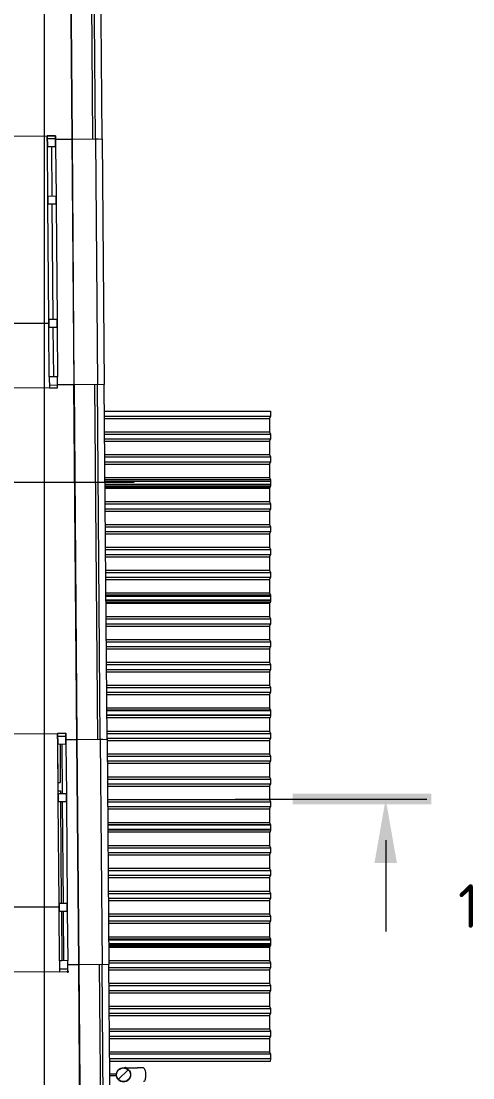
# Model space of a CAD drawing. Header units: millimetres. Extents: x -546 to 1681, y -650 to 1730.
# Drawn here: x 855.5 to 888.4, y 373.9 to 451 of the extents above; entities that cross this region are included whole.
import ezdxf

# ---------------------------------------------------------------- set-up
doc = ezdxf.new("R2010")
doc.units = ezdxf.units.MM

msp = doc.modelspace()

# ---------------------------------------------------------------- hatches: boundary and pattern name
h = msp.add_hatch(color=7)
h.dxf.hatch_style = 2
h.paths.add_polyline_path([(875.281, 394.633), (885.412, 394.633), (885.412, 393.835), (875.281, 393.835)])
h = msp.add_hatch(color=7)
h.dxf.hatch_style = 2
h.paths.add_polyline_path([(882.903, 389.554), (881.255, 389.554), (882.079, 394.229)])
h = msp.add_hatch(color=7)
h.dxf.hatch_style = 2
h.paths.add_polyline_path([(858.777, 381.621), (858.804, 381.558), (858.867, 381.531), (858.931, 381.558), (858.957, 381.621), (858.957, 381.631), (858.931, 381.695), (858.867, 381.721), (858.804, 381.695), (858.777, 381.631)])
h = msp.add_hatch(color=7)
h.dxf.hatch_style = 2
h.paths.add_polyline_path([(863.061, 374.687), (862.998, 374.661), (862.971, 374.597), (862.998, 374.534), (863.061, 374.507), (863.074, 374.507), (863.138, 374.534), (863.164, 374.597), (863.138, 374.661), (863.074, 374.687)])

# ---------------------------------------------------------------- linework, layer by layer
at = {"color": 7, "lineweight": 0}
for points in [[(857.173, 197.821), (857.173, 730.152)], [(857.173, 207.047), (857.173, 730.152)], [(859.175, 442.424), (858.986, 465.81)], [(858.993, 465.81), (859.182, 442.424)], [(860.493, 465.822), (860.682, 442.436)], [(860.882, 442.438), (860.693, 465.823)], [(861.382, 442.442), (861.193, 465.827)], [(854.081, 442.633), (857.373, 442.66)], [(857.373, 442.66), (857.973, 442.665)], [(857.973, 442.665), (857.373, 442.66)], [(857.38, 441.86), (857.373, 442.66)], [(857.373, 442.66), (857.38, 441.86)], [(857.375, 442.46), (857.975, 442.465)], [(857.973, 442.665), (857.98, 441.865)], [(857.98, 441.865), (857.973, 442.665)], [(857.975, 442.415), (859.175, 442.424)], [(859.175, 442.424), (859.32, 424.475)], [(859.182, 442.424), (861.382, 442.442)], [(859.328, 424.475), (859.182, 442.424)], [(860.882, 442.436), (861.082, 442.438)], [(860.882, 442.436), (861.028, 424.489)], [(861.382, 442.442), (861.528, 424.493)], [(857.98, 441.865), (857.38, 441.86)], [(857.409, 438.26), (857.38, 441.86)], [(857.68, 441.862), (857.709, 438.262)], [(857.98, 441.865), (858.009, 438.265)], [(857.409, 438.26), (858.009, 438.265)], [(858.009, 438.265), (858.014, 437.665)], [(858.014, 437.665), (858.009, 438.265)], [(857.414, 437.66), (857.409, 438.26)], [(857.409, 438.26), (857.414, 437.66)], [(858.014, 437.665), (857.414, 437.66)], [(857.482, 429.26), (857.414, 437.66)], [(857.714, 437.662), (857.782, 429.263)], [(858.014, 437.665), (858.082, 429.265)], [(857.482, 429.26), (858.082, 429.265)], [(857.487, 428.66), (857.482, 429.26)], [(857.482, 429.26), (857.487, 428.66)], [(858.082, 429.265), (858.086, 428.665)], [(858.086, 428.665), (858.082, 429.265)], [(858.086, 428.665), (857.487, 428.66)], [(857.516, 425.06), (857.487, 428.66)], [(857.786, 428.663), (857.816, 425.063)], [(858.086, 428.665), (858.116, 425.065)], [(858.116, 425.065), (857.516, 425.06)], [(857.516, 425.06), (857.522, 424.26)], [(857.516, 425.06), (857.522, 424.26)], [(857.52, 424.46), (858.12, 424.465)], [(858.122, 424.265), (858.116, 425.065)], [(858.122, 424.265), (858.116, 425.065)], [(859.32, 424.475), (858.12, 424.465)], [(859.53, 398.587), (859.32, 424.475)], [(861.528, 424.493), (859.328, 424.475)], [(859.328, 424.475), (859.537, 398.587)], [(860.828, 424.487), (861.037, 398.599)], [(861.237, 398.6), (861.028, 424.489)], [(861.737, 398.604), (861.528, 424.493)], [(857.522, 424.26), (854.222, 424.234)], [(857.522, 424.26), (858.122, 424.265)], [(857.522, 424.26), (858.122, 424.265)], [(861.543, 422.547), (873.675, 422.547)], [(861.546, 422.197), (873.675, 422.197)], [(873.675, 422.197), (873.591, 422.027)], [(873.675, 422.547), (873.675, 422.197)], [(861.547, 422.027), (873.591, 422.027)], [(873.591, 422.027), (873.591, 421.05)], [(861.555, 421.05), (873.591, 421.05)], [(861.557, 420.88), (873.675, 420.88)], [(861.56, 420.53), (873.675, 420.53)], [(873.591, 421.05), (873.675, 420.88)], [(873.675, 420.53), (873.591, 420.36)], [(873.675, 420.88), (873.675, 420.53)], [(861.561, 420.36), (873.591, 420.36)], [(873.591, 420.36), (873.591, 419.383)], [(861.569, 419.383), (873.591, 419.383)], [(861.57, 419.213), (873.675, 419.213)], [(873.591, 419.383), (873.675, 419.213)], [(873.675, 419.213), (873.675, 418.863)], [(861.573, 418.863), (873.675, 418.863)], [(861.574, 418.693), (873.591, 418.693)], [(873.675, 418.863), (873.591, 418.693)], [(873.591, 418.693), (873.591, 417.716)], [(861.582, 417.716), (873.591, 417.716)], [(873.675, 417.546), (861.584, 417.546)], [(861.585, 417.445), (873.675, 417.445)], [(873.591, 417.716), (873.675, 417.546)], [(873.675, 417.546), (873.675, 417.196)], [(873.675, 417.445), (873.675, 417.095)], [(187.211, 417.371), (863.726, 417.371)], [(873.675, 417.196), (861.587, 417.196)], [(861.587, 417.095), (873.675, 417.095)], [(873.64, 416.996), (861.588, 416.996)], [(861.589, 416.925), (873.591, 416.925)], [(873.626, 416.996), (873.591, 416.925)], [(873.591, 416.925), (873.591, 415.948)], [(873.648, 417.04), (873.64, 416.996)], [(873.675, 417.095), (873.648, 417.04)], [(861.597, 415.948), (873.591, 415.948)], [(873.591, 415.948), (873.675, 415.778)], [(861.598, 415.778), (873.675, 415.778)], [(861.601, 415.428), (873.675, 415.428)], [(861.602, 415.258), (873.591, 415.258)], [(873.675, 415.428), (873.591, 415.258)], [(873.591, 415.258), (873.591, 414.281)], [(873.675, 415.778), (873.675, 415.428)], [(861.61, 414.281), (873.591, 414.281)], [(861.612, 414.111), (873.675, 414.111)], [(861.614, 413.761), (873.675, 413.761)], [(861.616, 413.591), (873.591, 413.591)], [(873.591, 414.281), (873.675, 414.111)], [(873.675, 413.761), (873.591, 413.591)], [(873.591, 413.591), (873.591, 412.614)], [(873.675, 414.111), (873.675, 413.761)], [(861.624, 412.614), (873.591, 412.614)], [(861.625, 412.444), (873.675, 412.444)], [(861.628, 412.094), (873.675, 412.094)], [(873.591, 412.614), (873.675, 412.444)], [(873.675, 412.094), (873.591, 411.924)], [(873.675, 412.444), (873.675, 412.094)], [(861.629, 411.924), (873.591, 411.924)], [(873.591, 411.924), (873.591, 410.947)], [(861.637, 410.947), (873.591, 410.947)], [(861.638, 410.777), (873.675, 410.777)], [(873.591, 410.947), (873.675, 410.777)], [(873.675, 410.777), (873.675, 410.427)], [(861.641, 410.427), (873.675, 410.427)], [(861.643, 410.257), (873.591, 410.257)], [(873.675, 410.427), (873.591, 410.257)], [(873.591, 410.257), (873.591, 409.28)], [(861.651, 409.28), (873.591, 409.28)], [(873.675, 409.11), (861.652, 409.11)], [(861.652, 409.045), (873.675, 409.045)], [(873.591, 409.28), (873.675, 409.11)], [(873.675, 409.11), (873.675, 408.76)], [(873.675, 409.045), (873.675, 408.695)], [(873.675, 408.76), (861.655, 408.76)], [(861.655, 408.695), (873.675, 408.695)], [(873.64, 408.56), (861.656, 408.56)], [(861.657, 408.525), (873.591, 408.525)], [(873.608, 408.56), (873.591, 408.525)], [(873.591, 408.525), (873.591, 407.548)], [(873.657, 408.66), (873.64, 408.56)], [(873.675, 408.695), (873.657, 408.66)], [(861.665, 407.548), (873.591, 407.548)], [(873.591, 407.548), (873.675, 407.378)], [(861.666, 407.378), (873.675, 407.378)], [(861.669, 407.028), (873.675, 407.028)], [(861.67, 406.858), (873.591, 406.858)], [(873.675, 407.028), (873.591, 406.858)], [(873.591, 406.858), (873.591, 405.881)], [(873.675, 407.378), (873.675, 407.028)], [(861.678, 405.881), (873.591, 405.881)], [(873.591, 405.881), (873.675, 405.711)], [(861.679, 405.711), (873.675, 405.711)], [(861.682, 405.361), (873.675, 405.361)], [(861.684, 405.191), (873.591, 405.191)], [(873.675, 405.361), (873.591, 405.191)], [(873.591, 405.191), (873.591, 404.214)], [(873.675, 405.711), (873.675, 405.361)], [(861.692, 404.214), (873.591, 404.214)], [(861.693, 404.044), (873.675, 404.044)], [(861.696, 403.694), (873.675, 403.694)], [(873.591, 404.214), (873.675, 404.044)], [(873.675, 403.694), (873.591, 403.524)], [(873.675, 404.044), (873.675, 403.694)], [(861.697, 403.524), (873.591, 403.524)], [(873.591, 403.524), (873.591, 402.547)], [(861.705, 402.547), (873.591, 402.547)], [(861.706, 402.377), (873.675, 402.377)], [(861.709, 402.027), (873.675, 402.027)], [(873.591, 402.547), (873.675, 402.377)], [(873.675, 402.027), (873.591, 401.857)], [(873.675, 402.377), (873.675, 402.027)], [(861.711, 401.857), (873.591, 401.857)], [(873.591, 401.857), (873.591, 400.88)], [(861.719, 400.88), (873.591, 400.88)], [(873.675, 400.71), (861.72, 400.71)], [(861.72, 400.695), (873.675, 400.695)], [(873.591, 400.88), (873.675, 400.71)], [(873.675, 400.71), (873.675, 400.36)], [(873.675, 400.695), (873.675, 400.345)], [(873.675, 400.36), (861.723, 400.36)], [(861.723, 400.345), (873.675, 400.345)], [(873.64, 400.16), (861.724, 400.16)], [(873.591, 400.16), (873.591, 399.198)], [(873.672, 400.345), (873.64, 400.16)], [(854.434, 398.995), (858.126, 399.025)], [(858.126, 399.025), (858.726, 399.03)], [(858.726, 399.03), (858.126, 399.025)], [(858.133, 398.225), (858.126, 399.025)], [(858.126, 399.025), (858.133, 398.225)], [(858.133, 399.03), (858.293, 399.031)], [(858.726, 399.03), (858.733, 398.23)], [(858.733, 398.23), (858.726, 399.03)], [(861.74, 399.198), (873.591, 399.198)], [(861.74, 399.028), (873.675, 399.028)], [(873.591, 399.198), (873.675, 399.028)], [(873.675, 399.028), (873.675, 398.678)], [(858.128, 398.825), (858.728, 398.83)], [(858.733, 398.23), (858.133, 398.225)], [(858.162, 394.625), (858.133, 398.225)], [(858.162, 395.435), (858.14, 398.225)], [(858.3, 398.227), (858.322, 395.436)], [(858.433, 398.228), (858.462, 394.628)], [(858.73, 398.58), (859.53, 398.587)], [(858.733, 398.23), (858.762, 394.63)], [(859.53, 398.587), (859.663, 382.137)], [(859.537, 398.587), (861.737, 398.604)], [(859.67, 382.137), (859.537, 398.587)], [(861.237, 398.599), (861.437, 398.6)], [(861.237, 398.599), (861.37, 382.151)], [(861.737, 398.604), (861.87, 382.155)], [(861.74, 398.678), (873.675, 398.678)], [(861.74, 398.508), (873.591, 398.508)], [(873.675, 398.678), (873.591, 398.508)], [(873.591, 398.508), (873.591, 397.531)], [(861.746, 397.531), (873.591, 397.531)], [(873.591, 397.531), (873.675, 397.361)], [(861.747, 397.361), (873.675, 397.361)], [(861.75, 397.011), (873.675, 397.011)], [(861.751, 396.841), (873.591, 396.841)], [(873.675, 397.011), (873.591, 396.841)], [(873.591, 396.841), (873.591, 395.864)], [(873.675, 397.361), (873.675, 397.011)], [(861.759, 395.864), (873.591, 395.864)], [(873.591, 395.864), (873.675, 395.694)], [(858.162, 395.435), (858.322, 395.436)], [(861.76, 395.694), (873.675, 395.694)], [(861.763, 395.344), (873.675, 395.344)], [(861.765, 395.174), (873.591, 395.174)], [(873.675, 395.344), (873.591, 395.174)], [(873.591, 395.174), (873.591, 394.197)], [(873.675, 395.694), (873.675, 395.344)], [(858.162, 394.625), (858.762, 394.63)], [(858.167, 394.025), (858.162, 394.625)], [(858.162, 394.625), (858.167, 394.025)], [(858.167, 394.83), (858.327, 394.831)], [(858.169, 394.625), (858.167, 394.83)], [(858.327, 394.831), (858.329, 394.627)], [(858.762, 394.63), (858.767, 394.03)], [(858.767, 394.03), (858.762, 394.63)], [(858.767, 394.03), (858.167, 394.025)], [(858.226, 386.626), (858.167, 394.025)], [(858.234, 386.63), (858.174, 394.025)], [(858.334, 394.027), (858.394, 386.631)], [(858.467, 394.028), (858.526, 386.628)], [(858.767, 394.03), (858.826, 386.63)], [(861.773, 394.197), (873.591, 394.197)], [(861.774, 394.027), (873.675, 394.027)], [(861.777, 393.677), (873.675, 393.677)], [(871.086, 394.229), (885.079, 394.229)], [(873.591, 394.197), (873.675, 394.027)], [(873.675, 393.677), (873.591, 393.507)], [(873.675, 394.027), (873.675, 393.677)], [(861.778, 393.507), (873.591, 393.507)], [(873.591, 393.507), (873.591, 392.53)], [(861.786, 392.53), (873.591, 392.53)], [(873.675, 392.36), (861.787, 392.36)], [(861.788, 392.345), (873.675, 392.345)], [(873.675, 392.01), (861.79, 392.01)], [(861.79, 391.995), (873.675, 391.995)], [(873.591, 392.53), (873.675, 392.36)], [(873.672, 391.995), (873.64, 391.81)], [(873.675, 392.36), (873.675, 392.01)], [(873.675, 392.345), (873.675, 391.995)], [(873.64, 391.81), (861.792, 391.81)], [(873.591, 391.81), (873.591, 390.848)], [(882.079, 391.229), (882.079, 384.566)], [(861.8, 390.848), (873.591, 390.848)], [(861.801, 390.678), (873.675, 390.678)], [(873.591, 390.848), (873.675, 390.678)], [(873.675, 390.678), (873.675, 390.328)], [(861.804, 390.328), (873.675, 390.328)], [(861.805, 390.158), (873.591, 390.158)], [(873.675, 390.328), (873.591, 390.158)], [(873.591, 390.158), (873.591, 389.181)], [(861.813, 389.181), (873.591, 389.181)], [(861.815, 389.011), (873.675, 389.011)], [(873.591, 389.181), (873.675, 389.011)], [(873.675, 389.011), (873.675, 388.661)], [(861.817, 388.661), (873.675, 388.661)], [(861.819, 388.491), (873.591, 388.491)], [(873.675, 388.661), (873.591, 388.491)], [(873.591, 388.491), (873.591, 387.514)], [(861.827, 387.514), (873.591, 387.514)], [(861.828, 387.344), (873.675, 387.344)], [(873.591, 387.514), (873.675, 387.344)], [(873.675, 387.344), (873.675, 386.994)], [(858.226, 386.626), (858.826, 386.63)], [(858.231, 386.026), (858.226, 386.626)], [(858.226, 386.626), (858.231, 386.026)], [(858.234, 386.63), (858.394, 386.631)], [(858.826, 386.63), (858.831, 386.031)], [(858.831, 386.031), (858.826, 386.63)], [(861.831, 386.994), (873.675, 386.994)], [(861.832, 386.824), (873.591, 386.824)], [(873.675, 386.994), (873.591, 386.824)], [(873.591, 386.824), (873.591, 385.847)], [(858.831, 386.031), (858.231, 386.026)], [(858.26, 382.426), (858.231, 386.026)], [(858.268, 382.436), (858.239, 386.026)], [(858.399, 386.027), (858.428, 382.437)], [(858.531, 386.028), (858.56, 382.428)], [(858.831, 386.031), (858.86, 382.431)], [(861.84, 385.847), (873.591, 385.847)], [(873.591, 385.847), (873.675, 385.677)], [(861.841, 385.677), (873.675, 385.677)], [(861.844, 385.327), (873.675, 385.327)], [(861.846, 385.157), (873.591, 385.157)], [(873.675, 385.327), (873.591, 385.157)], [(873.591, 385.157), (873.591, 384.18)], [(873.675, 385.677), (873.675, 385.327)], [(861.854, 384.18), (873.591, 384.18)], [(873.675, 384.01), (861.855, 384.01)], [(861.855, 383.945), (873.675, 383.945)], [(873.675, 383.66), (861.858, 383.66)], [(861.858, 383.595), (873.675, 383.595)], [(873.591, 384.18), (873.675, 384.01)], [(873.657, 383.56), (873.64, 383.46)], [(873.675, 383.595), (873.657, 383.56)], [(873.675, 384.01), (873.675, 383.66)], [(873.675, 383.945), (873.675, 383.595)], [(873.64, 383.46), (861.859, 383.46)], [(861.86, 383.425), (873.591, 383.425)], [(873.608, 383.46), (873.591, 383.425)], [(873.591, 383.425), (873.591, 382.448)], [(858.86, 382.431), (858.26, 382.426)], [(858.26, 382.426), (858.267, 381.626)], [(858.26, 382.426), (858.267, 381.626)], [(858.268, 382.436), (858.428, 382.437)], [(858.867, 381.631), (858.86, 382.431)], [(858.867, 381.631), (858.86, 382.431)], [(859.663, 382.137), (858.863, 382.131)], [(859.757, 370.516), (859.663, 382.137)], [(861.87, 382.155), (859.67, 382.137)], [(859.67, 382.137), (859.764, 370.516)], [(861.17, 382.149), (861.276, 369.016)], [(861.476, 369.016), (861.37, 382.151)], [(861.868, 382.448), (873.591, 382.448)], [(861.869, 382.278), (873.675, 382.278)], [(861.98, 368.516), (861.87, 382.155)], [(873.591, 382.448), (873.675, 382.278)], [(873.675, 382.278), (873.675, 381.928)], [(858.267, 381.626), (854.567, 381.596)], [(858.265, 381.826), (858.865, 381.831)], [(858.267, 381.626), (858.867, 381.631)], [(858.267, 381.626), (858.867, 381.631)], [(861.872, 381.928), (873.675, 381.928)], [(861.873, 381.758), (873.591, 381.758)], [(873.675, 381.928), (873.591, 381.758)], [(873.591, 381.758), (873.591, 380.781)], [(861.881, 380.781), (873.591, 380.781)], [(861.882, 380.611), (873.675, 380.611)], [(873.591, 380.781), (873.675, 380.611)], [(873.675, 380.611), (873.675, 380.261)], [(861.885, 380.261), (873.675, 380.261)], [(861.887, 380.091), (873.591, 380.091)], [(873.675, 380.261), (873.591, 380.091)], [(873.591, 380.091), (873.591, 379.114)], [(861.895, 379.114), (873.591, 379.114)], [(861.896, 378.944), (873.675, 378.944)], [(873.591, 379.114), (873.675, 378.944)], [(873.675, 378.944), (873.675, 378.594)], [(861.899, 378.594), (873.675, 378.594)], [(861.9, 378.424), (873.591, 378.424)], [(873.675, 378.594), (873.591, 378.424)], [(873.591, 378.424), (873.591, 377.447)], [(861.908, 377.447), (873.591, 377.447)], [(873.591, 377.447), (873.675, 377.277)], [(861.909, 377.277), (873.675, 377.277)], [(861.912, 376.927), (873.675, 376.927)], [(861.914, 376.757), (873.591, 376.757)], [(873.675, 376.927), (873.591, 376.757)], [(873.591, 376.757), (873.591, 375.78)], [(873.675, 377.277), (873.675, 376.927)], [(861.922, 375.78), (873.591, 375.78)], [(873.591, 375.78), (873.675, 375.61)], [(873.675, 375.61), (861.923, 375.61)], [(873.675, 375.26), (861.926, 375.26)], [(873.64, 375.06), (861.927, 375.06)], [(873.675, 375.26), (873.64, 375.06)], [(873.675, 375.61), (873.675, 375.26)], [(862.415, 374.092), (862.426, 374.201), (862.456, 374.299), (862.504, 374.387), (862.568, 374.464), (862.645, 374.527), (862.733, 374.575), (862.831, 374.606), (862.935, 374.616), (863.04, 374.606), (863.137, 374.576), (863.225, 374.528), (863.302, 374.466), (863.365, 374.389), (863.413, 374.302), (863.444, 374.205), (863.455, 374.1)], [(862.435, 374.092), (862.445, 374.197), (862.475, 374.291), (862.521, 374.376), (862.582, 374.45), (862.656, 374.511), (862.741, 374.557), (862.835, 374.586), (862.935, 374.596), (863.036, 374.586), (863.129, 374.558), (863.214, 374.512), (863.288, 374.451), (863.349, 374.378), (863.395, 374.294), (863.425, 374.201), (863.435, 374.1)], [(862.574, 373.768), (863.267, 374.461)], [(863.074, 374.597), (863.101, 374.597)], [(863.101, 374.597), (863.129, 374.598)], [(863.129, 374.598), (863.16, 374.598)], [(863.16, 374.598), (863.193, 374.598)], [(863.193, 374.598), (863.228, 374.599)], [(863.228, 374.599), (863.265, 374.599)], [(863.265, 374.599), (863.303, 374.599)], [(863.303, 374.599), (863.344, 374.599)], [(863.344, 374.599), (863.386, 374.6)], [(863.386, 374.6), (863.43, 374.6)], [(863.43, 374.6), (863.475, 374.601)], [(863.475, 374.601), (863.522, 374.601)], [(863.522, 374.601), (863.571, 374.601)], [(863.571, 374.601), (863.621, 374.602)], [(863.621, 374.602), (863.672, 374.602)], [(863.672, 374.602), (863.724, 374.603)], [(863.724, 374.603), (863.778, 374.603)], [(863.778, 374.603), (863.832, 374.603)], [(863.832, 374.603), (863.888, 374.604)], [(863.888, 374.604), (863.944, 374.604)], [(863.944, 374.604), (863.968, 374.604)], [(864.393, 374.608), (863.968, 374.604)], [(864.393, 374.604), (864.424, 374.594), (864.453, 374.565), (864.48, 374.519), (864.504, 374.458), (864.523, 374.384), (864.538, 374.3), (864.548, 374.206), (864.552, 374.105)], [(862.426, 374.142), (861.935, 374.138)], [(861.936, 374.038), (862.427, 374.042)], [(863.455, 374.1), (863.445, 373.992), (863.414, 373.894), (863.366, 373.806), (863.303, 373.729), (863.226, 373.665), (863.138, 373.617), (863.04, 373.587), (862.935, 373.576), (862.831, 373.587), (862.734, 373.617), (862.646, 373.664), (862.569, 373.727), (862.506, 373.803), (862.457, 373.891), (862.427, 373.988), (862.415, 374.092)], [(863.435, 374.1), (863.425, 373.996), (863.396, 373.902), (863.35, 373.817), (863.289, 373.743), (863.215, 373.682), (863.13, 373.636), (863.036, 373.607), (862.935, 373.596), (862.835, 373.606), (862.742, 373.635), (862.657, 373.681), (862.583, 373.742), (862.522, 373.815), (862.476, 373.899), (862.446, 373.992), (862.435, 374.092)], [(864.552, 374.105), (864.55, 374.004), (864.541, 373.91), (864.528, 373.825), (864.509, 373.751), (864.487, 373.69), (864.461, 373.643), (864.432, 373.614), (864.401, 373.604)]]:
    msp.add_lwpolyline(points, dxfattribs=at)
at = {"color": 253, "lineweight": 0, "true_color": 0x999999}
for points in [[(857.484, 428.96), (848.484, 428.96)], [(858.229, 386.326), (850.229, 386.326)]]:
    msp.add_lwpolyline(points, dxfattribs=at)

# ---------------------------------------------------------------- texts
at = {"color": 7, "insert": (887.362, 388.006), "char_height": 3.17596, "attachment_point": 1}
msp.add_mtext('{\\fGOSTCommon|b0|i0|c0;1}', dxfattribs=at)

doc.saveas('drawing.dxf')
